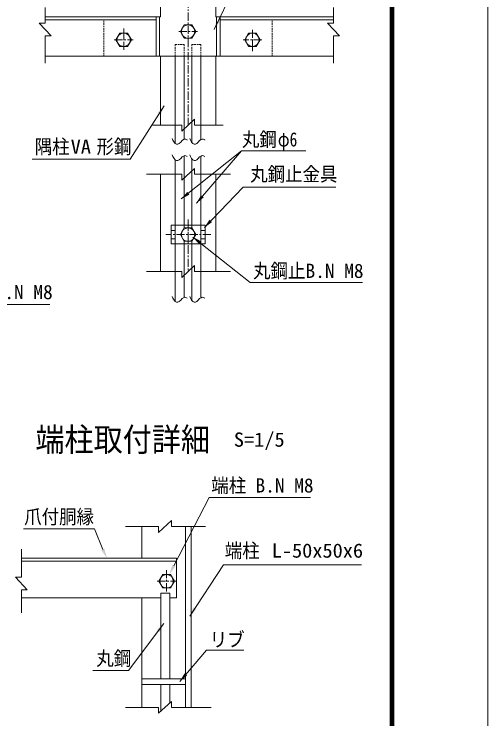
# Model space of a CAD drawing. Units: millimetres, scale not verified, with parts at other scales. Extents: x -4455 to 4455, y -3150 to 3150.
# Drawn here: x 3013 to 4455, y -442 to 1704 of the extents above; entities that cross this region are included whole.
import ezdxf
from ezdxf.enums import TextEntityAlignment as Align

# ---------------------------------------------------------------- set-up
doc = ezdxf.new("R2010")
doc.units = ezdxf.units.MM
doc.header["$LTSCALE"] = 20
for name, pattern in [('USER1', [2, 1.25, -0.25, 0.25, -0.25]), ('USER2', [4.7625, 3.175, -1.5875]), ('USER3', [0.375, 0.25, -0.125])]:
    doc.linetypes.add(name, pattern=pattern)
doc.layers.add('0-7_7詳細', color=3, linetype='Continuous', lineweight=18)
doc.layers.add('0-E_D-TTL', color=7, linetype='Continuous', lineweight=18)
doc.styles.add('ＭＳ ゴシック', font='')
doc.styles.get('ＭＳ ゴシック').set_extended_font_data('MS Gothic')

msp = doc.modelspace()

# ---------------------------------------------------------------- linework, layer by layer
at = {"layer": '0-7_7詳細', "color": 1, "linetype": 'USER1'}
for p, q in [((3542.35, 1828.17), (3542.35, 1365.76)), ((3346.37, 1659.61), (3346.37, 1590.22)), ((3738.32, 1591.23), (3738.32, 1660.62)), ((3346.37, 1649.38), (3346.37, 1601.55)), ((3513.79, 1650.42), (3570.91, 1650.42)), ((3738.32, 1601.46), (3738.32, 1649.29)), ((3317.81, 1625.42), (3374.93, 1625.42)), ((3766.88, 1625.42), (3709.76, 1625.42)), ((3542.35, 1078.79), (3542.35, 919.93)), ((3542.35, 1070.52), (3542.35, 993.95)), ((3611.89, 1032.38), (3474.54, 1032.38)), ((3477.04, 11.17), (3477.04, -58.22)), ((3448.48, -23.02), (3505.6, -23.02))]:
    msp.add_line(p, q, dxfattribs=at)
at = {"layer": '0-7_7詳細', "color": 7}
for p, q in [((3458.35, 1819.16), (3458.35, 1695.42)), ((3626.35, 1819.16), (3626.35, 1695.42)), ((3458.35, 1695.42), (3107.6, 1695.42)), ((3444.74, 1695.42), (3444.74, 1575.42)), ((3455.35, 1695.42), (3455.35, 1575.42)), ((3626.35, 1695.42), (3984.95, 1695.42)), ((3629.35, 1695.42), (3629.35, 1575.42)), ((3639.95, 1695.42), (3639.95, 1575.42)), ((3444.74, 1686.42), (3107.6, 1686.42)), ((3639.95, 1686.42), (3982.7, 1686.42)), ((3470.26, 1575.42), (3107.6, 1575.42)), ((3458.35, 1575.42), (3458.35, 1365.76)), ((3458.35, 1575.42), (3626.35, 1575.42)), ((3503.4, 1575.42), (3503.4, 1309.87)), ((3530.4, 1575.42), (3530.4, 1322.25)), ((3554.3, 1575.42), (3554.3, 1312.64)), ((3581.3, 1575.42), (3581.3, 1321.25)), ((3616.69, 1575.42), (3984.95, 1575.42)), ((3626.35, 1575.42), (3626.35, 1365.76)), ((3530.4, 1060.88), (3530.4, 1272.2)), ((3581.3, 1060.88), (3581.3, 1271.2)), ((3503.4, 1060.88), (3503.4, 1259.82)), ((3554.3, 1060.88), (3554.3, 1262.59)), ((3458.35, 1216.06), (3458.35, 919.93)), ((3626.35, 1216.06), (3626.35, 919.93)), ((3593.95, 1060.88), (3490.75, 1060.88)), ((3490.75, 1060.88), (3490.75, 1003.88)), ((3593.95, 1060.88), (3593.95, 1003.88)), ((3593.95, 1003.88), (3490.75, 1003.88)), ((3503.4, 1003.88), (3503.4, 828.57)), ((3530.4, 1003.88), (3530.4, 840.95)), ((3554.3, 1003.88), (3554.3, 831.34)), ((3581.3, 1003.88), (3581.3, 839.95)), ((3402.04, 46.98), (3402.04, 143.59)), ((3534.04, -406.87), (3534.04, 143.59)), ((3552.04, -406.87), (3552.04, 143.59)), ((3035.12, 46.98), (3507.04, 46.98)), ((3507.04, 46.98), (3402.04, 46.98)), ((3424.54, 46.98), (3424.74, 46.98)), ((3507.04, -73.02), (3507.04, 46.98)), ((3035.12, 37.98), (3507.04, 37.98)), ((3459.35, -319.5), (3459.35, -59.08)), ((3459.35, -59.08), (3486.35, -59.08)), ((3486.35, -319.5), (3486.35, -59.08)), ((3035.12, -73.02), (3459.35, -73.02)), ((3402.04, -406.87), (3402.04, -73.02)), ((3486.35, -73.02), (3507.04, -73.02)), ((3534.04, -319.5), (3402.04, -319.5)), ((3534.04, -337.5), (3402.04, -337.5)), ((3459.35, -418.71), (3459.35, -337.5)), ((3486.35, -393.64), (3486.35, -337.5))]:
    msp.add_line(p, q, dxfattribs=at)
at = {"layer": '0-7_7詳細', "color": 4}
for p, q in [((3107.6, 1675.92), (3107.6, 1723.44)), ((3984.95, 1675.92), (3984.95, 1723.44)), ((3089.6, 1675.92), (3125.6, 1637.15)), ((3107.6, 1675.92), (3089.6, 1675.92)), ((3966.95, 1675.92), (4002.95, 1637.15)), ((3984.95, 1675.92), (3966.95, 1675.92)), ((3107.6, 1637.15), (3107.6, 1554.62)), ((3107.6, 1637.15), (3125.6, 1637.15)), ((3984.95, 1637.15), (3984.95, 1554.62)), ((3984.95, 1637.15), (4002.95, 1637.15)), ((3522.96, 1347.76), (3561.73, 1383.76)), ((3561.73, 1365.76), (3561.73, 1383.76)), ((3522.96, 1365.76), (3435.15, 1365.76)), ((3522.96, 1365.76), (3522.96, 1347.76)), ((3561.73, 1365.76), (3649.54, 1365.76)), ((3522.96, 1198.06), (3561.73, 1234.06)), ((3561.73, 1216.06), (3561.73, 1234.06)), ((3522.96, 1216.06), (3415.77, 1216.06)), ((3522.96, 1216.06), (3522.96, 1198.06)), ((3561.73, 1216.06), (3671.93, 1216.06)), ((3522.96, 901.93), (3561.73, 937.93)), ((3561.73, 919.93), (3561.73, 937.93)), ((3522.96, 919.93), (3415.77, 919.93)), ((3522.96, 919.93), (3522.96, 901.93)), ((3561.73, 919.93), (3671.93, 919.93)), ((3452.72, 125.59), (3491.49, 161.59)), ((3491.49, 143.59), (3491.49, 161.59)), ((3452.72, 143.59), (3352.27, 143.59)), ((3452.72, 143.59), (3452.72, 125.59)), ((3491.49, 143.59), (3595.85, 143.59)), ((3035.12, -10.58), (3035.12, 75)), ((3017.12, -10.58), (3053.12, -49.35)), ((3035.12, -10.58), (3017.12, -10.58)), ((3035.12, -49.35), (3035.12, -119.54)), ((3035.12, -49.35), (3053.12, -49.35)), ((3452.72, -406.87), (3352.27, -406.87)), ((3452.72, -424.87), (3491.49, -388.87)), ((3452.72, -406.87), (3452.72, -424.87)), ((3491.49, -406.87), (3491.49, -388.87)), ((3491.49, -406.87), (3612.54, -406.87))]:
    msp.add_line(p, q, dxfattribs=at)
at = {"layer": '0-7_7詳細', "linetype": 'USER3'}
for p, q in [((3286.37, 1683.42), (3286.37, 1575.42)), ((3798.32, 1683.42), (3798.32, 1575.42)), ((3503.4, 1610.76), (3503.4, 1575.42)), ((3503.4, 1610.76), (3530.4, 1610.76)), ((3530.4, 1610.76), (3530.4, 1575.42)), ((3581.3, 1610.76), (3554.3, 1610.76)), ((3554.3, 1610.76), (3554.3, 1575.42)), ((3581.3, 1610.76), (3581.3, 1575.42))]:
    msp.add_line(p, q, dxfattribs=at)
at = {"layer": '0-7_7詳細', "color": 1}
for p, q in [((3704.78, 1287.52), (3567.7, 1127.7)), ((3498.69, 24.27), (3606.24, 232.07)), ((3606.24, 232.07), (3914.72, 232.07)), ((3040.95, 136.77), (3257.89, 136.77)), ((3282.95, 74.25), (3257.89, 136.77))]:
    msp.add_line(p, q, dxfattribs=at)
at = {"layer": '0-7_7詳細', "color": 1, "linetype": 'USER2'}
for p, q in [((3503.35, 1060.88), (3503.35, 1003.88)), ((3530.4, 1060.88), (3530.4, 1052.43)), ((3554.3, 1060.88), (3554.3, 1052.43)), ((3581.35, 1060.88), (3581.35, 1003.88)), ((3503.35, 1045.13), (3490.75, 1045.13)), ((3581.35, 1045.13), (3593.95, 1045.13)), ((3503.35, 1019.63), (3490.75, 1019.63)), ((3530.4, 1012.34), (3530.4, 1003.88)), ((3554.3, 1012.34), (3554.3, 1003.88)), ((3581.35, 1019.63), (3593.95, 1019.63))]:
    msp.add_line(p, q, dxfattribs=at)
at = {"layer": '0-7_7詳細', "color": 7}
for points in [[(4053.45, 1777.72), (3679.32, 1777.72), (3621.51, 1657.23)], [(3900.33, 1287.52), (3704.78, 1287.52), (3521.42, 1140.79)], [(3992.18, 1176.48), (3709.64, 1176.48), (3592.12, 1053.99)], [(4073.44, 886.82), (3731.13, 886.82), (3556.87, 1025.07)], [(3121.89, 819.54), (2951.59, 819.54), (2924.52, 952.71)]]:
    msp.add_lwpolyline(points, dxfattribs=at)
at = {"layer": '0-7_7詳細'}
for points in [[(3565.87, 1650.42), (3554.11, 1670.79), (3530.59, 1670.79), (3518.83, 1650.42), (3530.59, 1630.05), (3554.11, 1630.05)], [(3369.89, 1625.42), (3358.13, 1645.79), (3334.61, 1645.79), (3322.85, 1625.42), (3334.61, 1605.05), (3358.13, 1605.05)], [(3714.8, 1625.42), (3726.56, 1605.05), (3750.08, 1605.05), (3761.84, 1625.42), (3750.08, 1645.79), (3726.56, 1645.79)], [(3565.87, 1032.38), (3554.11, 1052.75), (3530.59, 1052.75), (3518.83, 1032.38), (3530.59, 1012.02), (3554.11, 1012.02)], [(3500.56, -23.02), (3488.8, -2.65), (3465.28, -2.65), (3453.52, -23.02), (3465.28, -43.39), (3488.8, -43.39)]]:
    msp.add_lwpolyline(points, close=True, dxfattribs=at)
at = {"layer": '0-7_7詳細', "color": 1}
for points in [[(3067.33, 1261.66), (3365.88, 1261.66), (3470.09, 1424.36)], [(4069.77, 26.92), (3650.3, 26.92), (3547.4, -128.9)], [(3252.09, -295.12), (3361.48, -295.12), (3468.79, -151.67)], [(3712.11, -232.39), (3598.26, -232.39), (3517.57, -327.82)]]:
    msp.add_lwpolyline(points, dxfattribs=at)
at = {"layer": '0-7_7詳細', "color": 4}
for points in [[(3493.8, 1324.85), (3496.07, 1319.72), (3499.75, 1313.69), (3503.54, 1309.72), (3507.45, 1307.79), (3511.47, 1307.9), (3515.61, 1310.06), (3519.86, 1314.27), (3524.09, 1318.7), (3528.17, 1321.54), (3532.08, 1322.78), (3535.84, 1322.43), (3539.43, 1320.49), (3539.8, 1320.11)], [(3547.35, 1324.85), (3549.61, 1319.72), (3553.29, 1313.69), (3557.09, 1309.72), (3561, 1307.79), (3565.02, 1307.9), (3569.16, 1310.06), (3573.41, 1314.27), (3577.64, 1318.7), (3581.71, 1321.54), (3585.62, 1322.78), (3589.38, 1322.43), (3592.98, 1320.49), (3593.35, 1320.11)], [(3493.8, 1274.8), (3496.07, 1269.67), (3499.75, 1263.64), (3503.54, 1259.67), (3507.45, 1257.74), (3511.47, 1257.85), (3515.61, 1260.01), (3519.86, 1264.22), (3524.09, 1268.65), (3528.17, 1271.49), (3532.08, 1272.74), (3535.84, 1272.39), (3539.43, 1270.44), (3539.8, 1270.06)], [(3547.35, 1274.8), (3549.61, 1269.67), (3553.29, 1263.64), (3557.09, 1259.67), (3561, 1257.74), (3565.02, 1257.85), (3569.16, 1260.01), (3573.41, 1264.22), (3577.64, 1268.65), (3581.71, 1271.49), (3585.62, 1272.74), (3589.38, 1272.39), (3592.98, 1270.44), (3593.35, 1270.06)], [(3493.8, 843.55), (3496.07, 838.42), (3499.75, 832.39), (3503.54, 828.42), (3507.45, 826.49), (3511.47, 826.6), (3515.61, 828.76), (3519.86, 832.97), (3524.09, 837.4), (3528.17, 840.24), (3532.08, 841.48), (3535.84, 841.14), (3539.43, 839.19), (3539.8, 838.81)], [(3547.35, 843.55), (3549.61, 838.42), (3553.29, 832.39), (3557.09, 828.42), (3561, 826.49), (3565.02, 826.6), (3569.16, 828.76), (3573.41, 832.97), (3577.64, 837.4), (3581.71, 840.24), (3585.62, 841.48), (3589.38, 841.14), (3592.98, 839.19), (3593.35, 838.81)]]:
    msp.add_lwpolyline(points, dxfattribs=at)
at = {"layer": '0-7_7詳細'}
for centre in [(3542.35, 1650.42), (3346.37, 1625.42), (3738.32, 1625.42), (3542.35, 1032.38), (3477.04, -23.02)]:
    msp.add_circle(centre, 20.4, dxfattribs=at)
at = {"layer": '0-7_7詳細', "color": 7}
for points in [[(3620.65, 1655.42), (3628.93, 1684.73), (3638.32, 1680.22)], [(3519.86, 1139.54), (3540.02, 1162.35), (3546.53, 1154.22)], [(3590.74, 1052.54), (3607.75, 1077.8), (3615.27, 1070.59)], [(3555.3, 1026.31), (3582.04, 1011.75), (3575.57, 1003.59)]]:
    msp.add_solid(points, dxfattribs=at)
at = {"layer": '0-7_7詳細', "color": 1}
for points in [[(3471.17, 1426.04), (3459.38, 1397.97), (3450.6, 1403.59)], [(3566.4, 1126.18), (3581.98, 1152.34), (3589.89, 1145.56)], [(3287.5, 76.34), (3295.46, 46.98), (3278.41, 72.17)], [(3503.17, 22.06), (3485.44, -2.65), (3494.2, 26.47)], [(3546.29, -130.57), (3558.48, -102.67), (3567.17, -108.41)], [(3469.99, -150.07), (3456.19, -177.21), (3447.85, -170.97)], [(3516.28, -329.35), (3531.67, -303.08), (3539.63, -309.8)]]:
    msp.add_solid(points, dxfattribs=at)
at = {"layer": '0-E_D-TTL', "color": 2}
msp.add_lwpolyline([(-4454.77, 3150.21), (4454.93, 3150.21), (4454.93, -3150.21), (-4454.77, -3150.21)], close=True, dxfattribs=at)
at = {"layer": '0-E_D-TTL'}
for points in [[(-4168.38, 2916.86), (4168.55, 2916.86), (4168.55, -2916.87), (-4168.38, -2916.87)], [(-4165.73, 2914.21), (4165.9, 2914.21), (4165.9, -2914.21), (-4165.73, -2914.21)], [(-4163.08, 2911.56), (4163.25, 2911.56), (4163.25, -2911.56), (-4163.08, -2911.56)], [(-4160.43, 2908.91), (4160.59, 2908.91), (4160.59, -2908.91), (-4160.43, -2908.91)], [(-4157.78, 2906.26), (4157.94, 2906.26), (4157.94, -2906.26), (-4157.78, -2906.26)]]:
    msp.add_lwpolyline(points, close=True, dxfattribs=at)

# ---------------------------------------------------------------- texts
at = {"layer": '0-7_7詳細', "style": 'ＭＳ ゴシック'}
for s, width, p in [('丸鋼', 0.9, (3706.03, 1287.68)), ('φ6', 0.8, (3815.56, 1287.68)), ('隅柱', 0.9, (3075.67, 1265.71)), ('VA', 1.05, (3185.01, 1265.64)), ('形鋼', 0.9, (3263.64, 1265.8)), ('丸鋼止金具', 0.9, (3731.36, 1181.88)), ('丸鋼止', 0.9, (3740.15, 887.47)), ('S=1/5', 1.05, (3681.76, 373.71)), ('端柱', 0.9, (3612.91, 234.24)), ('爪付胴縁', 0.9, (3043.67, 138.94)), ('端柱', 0.9, (3654.09, 35.89)), ('L-50x50x6', 1.05, (3796.9, 35.89)), ('リブ', 0.9, (3608.41, -235.12)), ('丸鋼', 0.9, (3263.07, -292.28))]:
    msp.add_text(s, height=43.26, dxfattribs=dict(at, width=width)).set_placement(p, align=Align.BOTTOM_LEFT)
for p in [(3899.89, 887.47), (2953.75, 822.91), (3747.72, 234.24)]:
    msp.add_text('B.N M8', height=43.26, dxfattribs=at).set_placement(p, align=Align.BOTTOM_LEFT)
at = {"layer": '0-7_7詳細', "color": 7, "style": 'ＭＳ ゴシック', "width": 0.9}
msp.add_text('端柱取付詳細', height=72.14, dxfattribs=at).set_placement((3077.67, 350.91), align=Align.BOTTOM_LEFT)

doc.saveas('drawing.dxf')
